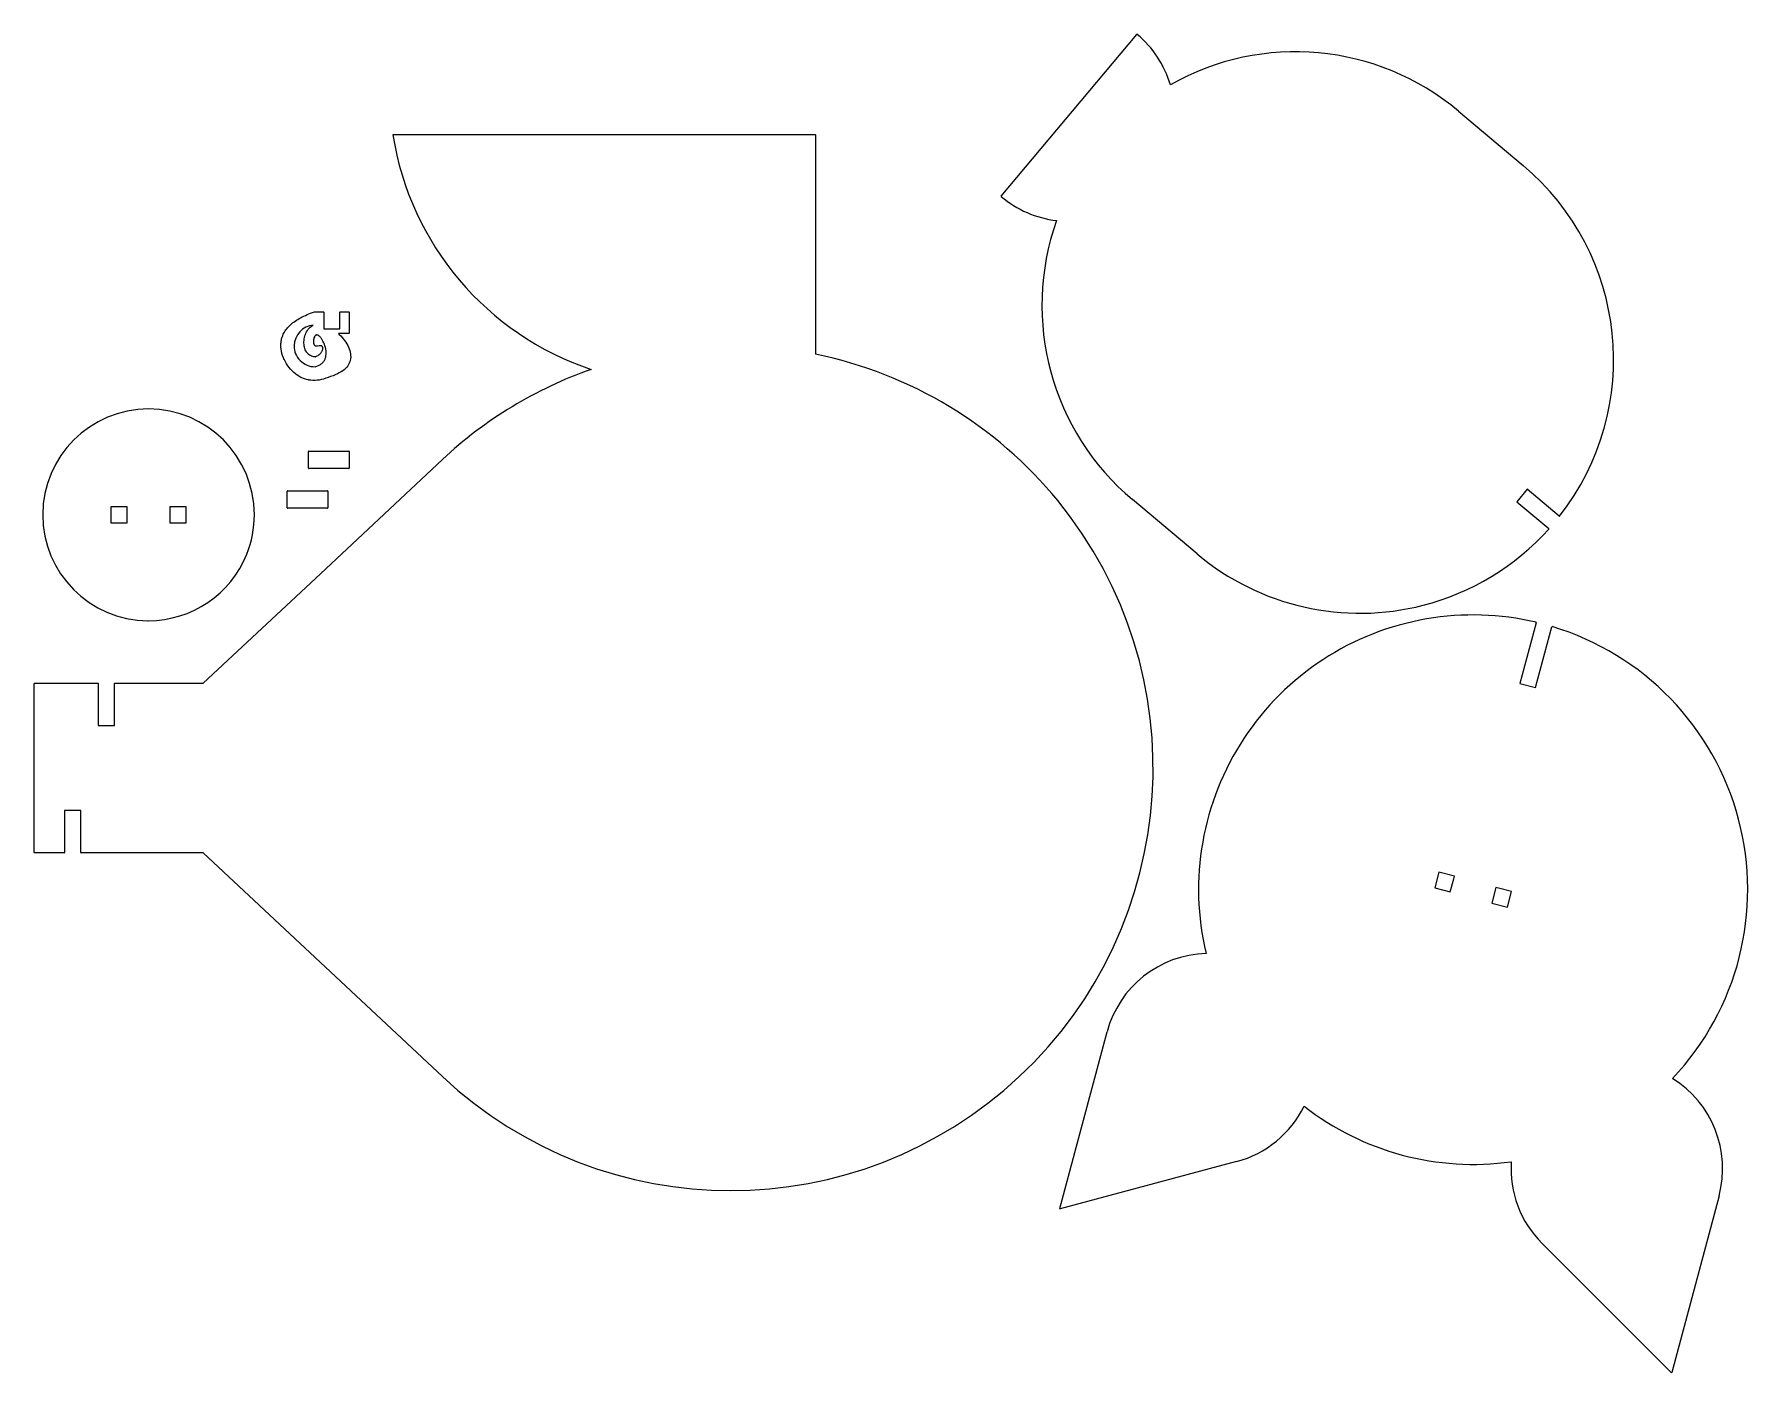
# Model space of a CAD drawing. Extents: x -203 to 203, y 1 to 318.
import ezdxf

# ---------------------------------------------------------------- set-up
doc = ezdxf.new("R2010")
doc.units = 0

msp = doc.modelspace()

# ---------------------------------------------------------------- linework, layer by layer
at = {"layer": '1', "color": 1}
for p, q in [((26.093, 279.684), (58.233, 317.987)), ((134.466, 299.813), (149.786, 286.957)), ((-117.959, 294.25), (-17.959, 294.25)), ((-17.879, 294.17), (-17.879, 242.215)), ((-137.962, 251.761), (-137.536, 251.927)), ((-137.536, 251.927), (-137.535, 251.927)), ((-137.535, 251.927), (-137.096, 252.088)), ((-137.096, 252.088), (-137.094, 252.089)), ((-137.094, 252.089), (-136.642, 252.246)), ((-136.616, 252.25), (-134.525, 252.25)), ((-134.445, 252.17), (-134.445, 248.25)), ((-130.605, 248.25), (-130.605, 252.17)), ((-130.525, 252.25), (-128.525, 252.25)), ((-128.445, 252.17), (-128.445, 247.17)), ((-143.741, 247.468), (-143.583, 247.722)), ((-143.583, 247.722), (-143.581, 247.725)), ((-143.581, 247.725), (-143.409, 247.976)), ((-143.409, 247.976), (-143.407, 247.979)), ((-143.407, 247.979), (-143.221, 248.225)), ((-143.221, 248.225), (-143.219, 248.228)), ((-143.219, 248.228), (-143.02, 248.47)), ((-143.02, 248.47), (-143.017, 248.472)), ((-143.017, 248.472), (-142.803, 248.71)), ((-142.803, 248.71), (-142.801, 248.713)), ((-142.801, 248.713), (-142.575, 248.946)), ((-142.575, 248.946), (-142.573, 248.948)), ((-142.573, 248.948), (-142.332, 249.177)), ((-142.332, 249.177), (-142.33, 249.179)), ((-142.33, 249.179), (-142.076, 249.404)), ((-142.076, 249.404), (-142.074, 249.406)), ((-142.074, 249.406), (-141.807, 249.626)), ((-141.807, 249.626), (-141.805, 249.627)), ((-141.805, 249.627), (-141.524, 249.843)), ((-141.524, 249.843), (-141.522, 249.845)), ((-141.522, 249.845), (-141.227, 250.056)), ((-141.227, 250.056), (-141.224, 250.057)), ((-141.224, 250.057), (-140.916, 250.264)), ((-140.916, 250.264), (-140.915, 250.265)), ((-140.915, 250.265), (-140.594, 250.467)), ((-140.594, 250.467), (-140.592, 250.468)), ((-140.592, 250.468), (-140.258, 250.666)), ((-140.258, 250.666), (-140.256, 250.667)), ((-140.256, 250.667), (-139.908, 250.86)), ((-139.908, 250.86), (-139.906, 250.861)), ((-139.906, 250.861), (-139.545, 251.049)), ((-139.545, 251.049), (-139.543, 251.05)), ((-139.543, 251.05), (-139.169, 251.234)), ((-139.169, 251.234), (-139.168, 251.235)), ((-139.168, 251.235), (-138.781, 251.414)), ((-138.781, 251.414), (-138.779, 251.414)), ((-138.779, 251.414), (-138.379, 251.589)), ((-138.497, 247.546), (-138.322, 247.842)), ((-138.379, 251.589), (-138.377, 251.59)), ((-138.377, 251.59), (-137.963, 251.76)), ((-138.322, 247.842), (-138.318, 247.847)), ((-138.318, 247.847), (-138.121, 248.123)), ((-138.121, 248.123), (-138.116, 248.129)), ((-138.116, 248.129), (-137.896, 248.383)), ((-137.963, 251.76), (-137.962, 251.761)), ((-137.896, 248.383), (-137.891, 248.389)), ((-137.891, 248.389), (-137.651, 248.618)), ((-137.651, 248.618), (-137.645, 248.624)), ((-137.645, 248.624), (-137.383, 248.824)), ((-137.383, 248.824), (-137.375, 248.829)), ((-137.375, 248.829), (-137.093, 248.998)), ((-137.093, 248.998), (-137.085, 249.002)), ((-137.085, 249.002), (-136.928, 249.074)), ((-134.445, 248.25), (-130.605, 248.25)), ((-144.596, 244.48), (-144.585, 244.733)), ((-144.596, 244.476), (-144.596, 244.48)), ((-144.588, 243.966), (-144.596, 244.476)), ((-144.588, 243.96), (-144.588, 243.966)), ((-144.541, 243.448), (-144.588, 243.96)), ((-144.585, 244.737), (-144.564, 244.989)), ((-144.585, 244.733), (-144.585, 244.737)), ((-144.564, 244.989), (-144.563, 244.992)), ((-144.563, 244.992), (-144.526, 245.276)), ((-144.526, 245.28), (-144.477, 245.56)), ((-144.526, 245.276), (-144.526, 245.28)), ((-144.477, 245.56), (-144.476, 245.564)), ((-144.476, 245.564), (-144.413, 245.843)), ((-144.413, 245.843), (-144.412, 245.846)), ((-144.412, 245.846), (-144.336, 246.121)), ((-144.336, 246.121), (-144.335, 246.125)), ((-144.335, 246.125), (-144.245, 246.397)), ((-144.245, 246.397), (-144.244, 246.401)), ((-144.244, 246.401), (-144.14, 246.67)), ((-144.14, 246.67), (-144.138, 246.673)), ((-144.138, 246.673), (-144.021, 246.938)), ((-144.021, 246.938), (-144.02, 246.942)), ((-144.02, 246.942), (-143.89, 247.204)), ((-143.89, 247.204), (-143.888, 247.207)), ((-143.888, 247.207), (-143.743, 247.465)), ((-143.743, 247.465), (-143.741, 247.468)), ((-139.123, 244.822), (-139.121, 245.158)), ((-139.123, 244.818), (-139.123, 244.822)), ((-139.105, 244.491), (-139.123, 244.818)), ((-139.121, 245.163), (-139.099, 245.504)), ((-139.121, 245.158), (-139.121, 245.163)), ((-139.104, 244.485), (-139.105, 244.491)), ((-139.065, 244.169), (-139.104, 244.485)), ((-139.099, 245.504), (-139.098, 245.509)), ((-139.098, 245.509), (-139.054, 245.854)), ((-139.065, 244.164), (-139.065, 244.169)), ((-139.006, 243.861), (-139.065, 244.164)), ((-139.054, 245.859), (-138.988, 246.205)), ((-139.054, 245.854), (-139.054, 245.859)), ((-139.004, 243.855), (-139.006, 243.861)), ((-138.925, 243.568), (-139.004, 243.855)), ((-138.988, 246.205), (-138.987, 246.21)), ((-138.987, 246.21), (-138.9, 246.551)), ((-138.9, 246.551), (-138.898, 246.556)), ((-138.898, 246.556), (-138.789, 246.892)), ((-138.789, 246.892), (-138.787, 246.897)), ((-138.787, 246.897), (-138.656, 247.222)), ((-138.656, 247.222), (-138.654, 247.227)), ((-138.654, 247.227), (-138.5, 247.54)), ((-138.5, 247.54), (-138.497, 247.546)), ((-136.858, 245.614), (-136.876, 245.349)), ((-136.876, 245.349), (-136.868, 245.09)), ((-136.868, 245.09), (-136.835, 244.851)), ((-136.816, 245.875), (-136.858, 245.614)), ((-136.835, 244.851), (-136.776, 244.638)), ((-136.749, 246.121), (-136.816, 245.875)), ((-136.776, 244.638), (-136.74, 244.548)), ((-136.658, 246.34), (-136.749, 246.121)), ((-136.74, 244.548), (-136.699, 244.466)), ((-136.699, 244.466), (-136.652, 244.394)), ((-136.606, 246.435), (-136.658, 246.34)), ((-136.652, 244.394), (-136.603, 244.334)), ((-136.549, 246.52), (-136.606, 246.435)), ((-136.603, 244.334), (-136.549, 244.284)), ((-136.487, 246.594), (-136.549, 246.52)), ((-136.549, 244.284), (-136.492, 244.244)), ((-136.492, 244.244), (-136.432, 244.214)), ((-136.423, 246.655), (-136.487, 246.594)), ((-136.432, 244.214), (-136.37, 244.192)), ((-136.355, 246.705), (-136.423, 246.655)), ((-136.37, 244.192), (-136.226, 244.17)), ((-136.284, 246.742), (-136.355, 246.705)), ((-136.211, 246.767), (-136.284, 246.742)), ((-136.226, 244.17), (-136.071, 244.178)), ((-136.135, 246.78), (-136.211, 246.767)), ((-136.054, 246.781), (-136.135, 246.78)), ((-136.071, 244.178), (-135.903, 244.206)), ((-135.97, 246.769), (-136.054, 246.781)), ((-135.882, 246.745), (-135.97, 246.769)), ((-135.903, 244.206), (-135.557, 244.283)), ((-135.79, 246.708), (-135.882, 246.745)), ((-135.695, 246.656), (-135.79, 246.708)), ((-135.597, 246.591), (-135.695, 246.656)), ((-135.497, 246.514), (-135.597, 246.591)), ((-135.557, 244.283), (-135.553, 244.284)), ((-135.553, 244.284), (-135.389, 244.31)), ((-135.396, 246.423), (-135.497, 246.514)), ((-135.295, 246.319), (-135.396, 246.423)), ((-135.378, 244.311), (-135.227, 244.314)), ((-135.193, 246.205), (-135.295, 246.319)), ((-135.212, 244.313), (-135.143, 244.302)), ((-135.092, 246.079), (-135.193, 246.205)), ((-135.133, 244.3), (-135.069, 244.281)), ((-134.993, 245.944), (-135.092, 246.079)), ((-135.058, 244.276), (-134.999, 244.248)), ((-134.798, 245.644), (-134.993, 245.944)), ((-134.985, 244.24), (-134.933, 244.201)), ((-134.923, 244.192), (-134.876, 244.143)), ((-134.867, 244.132), (-134.828, 244.072)), ((-134.822, 244.062), (-134.79, 243.993)), ((-134.613, 245.311), (-134.798, 245.644)), ((-134.786, 243.982), (-134.762, 243.902)), ((-134.762, 243.902), (-134.76, 243.893)), ((-134.76, 243.893), (-134.744, 243.805)), ((-134.744, 243.805), (-134.743, 243.798)), ((-134.743, 243.798), (-134.735, 243.7)), ((-134.735, 243.692), (-134.736, 243.587)), ((-134.735, 243.7), (-134.735, 243.692)), ((-134.442, 244.954), (-134.613, 245.311)), ((-134.288, 244.578), (-134.442, 244.954)), ((-134.154, 244.189), (-134.288, 244.578)), ((-134.043, 243.794), (-134.154, 244.189)), ((-133.958, 243.397), (-134.043, 243.794)), ((-128.525, 247.09), (-130.954, 247.09)), ((-130.954, 247.09), (-130.75, 246.898)), ((-130.75, 246.898), (-130.748, 246.896)), ((-130.748, 246.896), (-130.41, 246.551)), ((-130.41, 246.551), (-130.407, 246.548)), ((-130.407, 246.548), (-130.085, 246.189)), ((-130.085, 246.189), (-130.083, 246.187)), ((-130.083, 246.187), (-129.778, 245.818)), ((-129.778, 245.818), (-129.776, 245.815)), ((-129.776, 245.815), (-129.49, 245.437)), ((-129.49, 245.437), (-129.488, 245.434)), ((-129.488, 245.434), (-129.224, 245.049)), ((-129.224, 245.049), (-129.222, 245.046)), ((-129.222, 245.046), (-128.981, 244.655)), ((-128.981, 244.655), (-128.979, 244.652)), ((-128.979, 244.652), (-128.763, 244.259)), ((-128.763, 244.259), (-128.761, 244.255)), ((-128.761, 244.255), (-128.571, 243.861)), ((-128.571, 243.861), (-128.569, 243.856)), ((-128.569, 243.856), (-128.408, 243.462)), ((-144.54, 243.442), (-144.541, 243.448)), ((-144.457, 242.929), (-144.54, 243.442)), ((-144.456, 242.924), (-144.457, 242.929)), ((-144.336, 242.412), (-144.456, 242.924)), ((-144.335, 242.407), (-144.336, 242.412)), ((-144.182, 241.9), (-144.335, 242.407)), ((-144.18, 241.895), (-144.182, 241.9)), ((-143.994, 241.394), (-144.18, 241.895)), ((-143.992, 241.39), (-143.994, 241.394)), ((-143.776, 240.899), (-143.992, 241.39)), ((-143.774, 240.895), (-143.776, 240.899)), ((-143.529, 240.415), (-143.774, 240.895)), ((-143.527, 240.411), (-143.529, 240.415)), ((-143.255, 239.945), (-143.527, 240.411)), ((-143.253, 239.941), (-143.255, 239.945)), ((-142.957, 239.492), (-143.253, 239.941)), ((-138.923, 243.562), (-138.925, 243.568)), ((-138.825, 243.291), (-138.923, 243.562)), ((-138.822, 243.284), (-138.825, 243.291)), ((-138.704, 243.031), (-138.822, 243.284)), ((-138.701, 243.025), (-138.704, 243.031)), ((-138.565, 242.792), (-138.701, 243.025)), ((-138.561, 242.785), (-138.565, 242.792)), ((-138.405, 242.571), (-138.561, 242.785)), ((-138.4, 242.565), (-138.405, 242.571)), ((-138.226, 242.371), (-138.4, 242.565)), ((-138.219, 242.364), (-138.226, 242.371)), ((-138.026, 242.192), (-138.219, 242.364)), ((-138.02, 242.187), (-138.026, 242.192)), ((-137.809, 242.036), (-138.02, 242.187)), ((-137.801, 242.031), (-137.809, 242.036)), ((-137.572, 241.902), (-137.801, 242.031)), ((-137.565, 241.899), (-137.572, 241.902)), ((-137.317, 241.791), (-137.565, 241.899)), ((-137.31, 241.788), (-137.317, 241.791)), ((-137.043, 241.702), (-137.31, 241.788)), ((-137.036, 241.7), (-137.043, 241.702)), ((-136.752, 241.636), (-137.036, 241.7)), ((-136.745, 241.635), (-136.752, 241.636)), ((-136.442, 241.593), (-136.745, 241.635)), ((-136.217, 241.669), (-136.402, 241.597)), ((-136.212, 241.672), (-136.217, 241.669)), ((-136.039, 241.753), (-136.212, 241.672)), ((-136.034, 241.755), (-136.039, 241.753)), ((-135.872, 241.845), (-136.034, 241.755)), ((-135.868, 241.848), (-135.872, 241.845)), ((-135.718, 241.945), (-135.868, 241.848)), ((-135.713, 241.948), (-135.718, 241.945)), ((-135.574, 242.053), (-135.713, 241.948)), ((-135.704, 239.532), (-135.531, 239.616)), ((-135.569, 242.057), (-135.574, 242.053)), ((-135.442, 242.168), (-135.569, 242.057)), ((-135.531, 239.616), (-135.365, 239.707)), ((-135.438, 242.172), (-135.442, 242.168)), ((-135.322, 242.29), (-135.438, 242.172)), ((-135.365, 239.707), (-135.209, 239.803)), ((-135.318, 242.294), (-135.322, 242.29)), ((-135.213, 242.416), (-135.318, 242.294)), ((-135.21, 242.42), (-135.213, 242.416)), ((-135.117, 242.545), (-135.21, 242.42)), ((-135.209, 239.803), (-135.061, 239.905)), ((-135.113, 242.55), (-135.117, 242.545)), ((-135.031, 242.679), (-135.113, 242.55)), ((-135.061, 239.905), (-134.923, 240.012)), ((-135.029, 242.683), (-135.031, 242.679)), ((-134.958, 242.812), (-135.029, 242.683)), ((-134.956, 242.817), (-134.958, 242.812)), ((-134.895, 242.947), (-134.956, 242.817)), ((-134.923, 240.012), (-134.793, 240.125)), ((-134.892, 242.952), (-134.895, 242.947)), ((-134.842, 243.08), (-134.892, 242.952)), ((-134.841, 243.085), (-134.842, 243.08)), ((-134.801, 243.212), (-134.841, 243.085)), ((-134.799, 243.217), (-134.801, 243.212)), ((-134.769, 243.339), (-134.799, 243.217)), ((-134.793, 240.125), (-134.673, 240.243)), ((-134.768, 243.345), (-134.769, 243.339)), ((-134.748, 243.463), (-134.768, 243.345)), ((-134.747, 243.468), (-134.748, 243.463)), ((-134.736, 243.58), (-134.747, 243.468)), ((-134.736, 243.587), (-134.736, 243.58)), ((-134.673, 240.243), (-134.56, 240.366)), ((-134.56, 240.366), (-134.457, 240.495)), ((-134.457, 240.495), (-134.362, 240.629)), ((-134.362, 240.629), (-134.275, 240.769)), ((-134.275, 240.769), (-134.197, 240.914)), ((-134.197, 240.914), (-134.128, 241.064)), ((-134.128, 241.064), (-134.067, 241.217)), ((-134.067, 241.217), (-133.969, 241.543)), ((-133.969, 241.543), (-133.904, 241.886)), ((-133.9, 243.004), (-133.958, 243.397)), ((-133.904, 241.886), (-133.871, 242.246)), ((-133.87, 242.619), (-133.9, 243.004)), ((-133.871, 242.246), (-133.87, 242.619)), ((-128.553, 239.756), (-128.756, 239.442)), ((-128.549, 239.762), (-128.553, 239.756)), ((-128.381, 240.087), (-128.549, 239.762)), ((-128.408, 243.462), (-128.406, 243.458)), ((-128.406, 243.458), (-128.273, 243.067)), ((-128.378, 240.095), (-128.381, 240.087)), ((-128.246, 240.43), (-128.378, 240.095)), ((-128.273, 243.067), (-128.272, 243.061)), ((-128.272, 243.061), (-128.17, 242.672)), ((-128.243, 240.437), (-128.246, 240.43)), ((-128.146, 240.782), (-128.243, 240.437)), ((-128.17, 242.672), (-128.168, 242.667)), ((-128.168, 242.667), (-128.097, 242.284)), ((-128.144, 240.79), (-128.146, 240.782)), ((-128.081, 241.144), (-128.144, 240.79)), ((-128.097, 242.284), (-128.096, 242.277)), ((-128.096, 242.277), (-128.058, 241.9)), ((-128.08, 241.152), (-128.081, 241.144)), ((-128.052, 241.515), (-128.08, 241.152)), ((-128.058, 241.9), (-128.058, 241.893)), ((-128.058, 241.893), (-128.052, 241.522)), ((-128.052, 241.522), (-128.052, 241.515)), ((-142.954, 239.488), (-142.957, 239.492)), ((-142.634, 239.058), (-142.954, 239.488)), ((-142.632, 239.055), (-142.634, 239.058)), ((-142.292, 238.646), (-142.632, 239.055)), ((-142.288, 238.642), (-142.292, 238.646)), ((-141.928, 238.258), (-142.288, 238.642)), ((-141.925, 238.255), (-141.928, 238.258)), ((-141.548, 237.896), (-141.925, 238.255)), ((-141.545, 237.893), (-141.548, 237.896)), ((-141.152, 237.562), (-141.545, 237.893)), ((-141.148, 237.559), (-141.152, 237.562)), ((-140.74, 237.257), (-141.148, 237.559)), ((-140.735, 237.254), (-140.74, 237.257)), ((-140.314, 236.983), (-140.735, 237.254)), ((-140.31, 236.98), (-140.314, 236.983)), ((-139.877, 236.741), (-140.31, 236.98)), ((-139.872, 236.738), (-139.877, 236.741)), ((-139.428, 236.532), (-139.872, 236.738)), ((-139.422, 236.53), (-139.428, 236.532)), ((-138.967, 236.357), (-139.422, 236.53)), ((-138.962, 236.355), (-138.967, 236.357)), ((-138.499, 236.216), (-138.962, 236.355)), ((-138.493, 236.215), (-138.499, 236.216)), ((-138.02, 236.11), (-138.493, 236.215)), ((-138.015, 236.109), (-138.02, 236.11)), ((-137.535, 236.039), (-138.015, 236.109)), ((-137.529, 236.038), (-137.535, 236.039)), ((-137.04, 236.003), (-137.529, 236.038)), ((-137.034, 236.003), (-137.04, 236.003)), ((-136.539, 236.002), (-137.034, 236.003)), ((-136.534, 236.002), (-136.539, 236.002)), ((-136.454, 236.007), (-136.534, 236.002)), ((-136.482, 239.251), (-136.453, 239.259)), ((-136.031, 236.035), (-136.454, 236.007)), ((-136.453, 239.259), (-136.281, 239.31)), ((-136.281, 239.31), (-136.08, 239.378)), ((-136.08, 239.378), (-135.888, 239.452)), ((-136.025, 236.036), (-136.031, 236.035)), ((-135.515, 236.104), (-136.025, 236.036)), ((-135.888, 239.452), (-135.704, 239.532)), ((-135.511, 236.105), (-135.515, 236.104)), ((-134.994, 236.207), (-135.511, 236.105)), ((-134.989, 236.208), (-134.994, 236.207)), ((-134.466, 236.345), (-134.989, 236.208)), ((-134.461, 236.346), (-134.466, 236.345)), ((-133.932, 236.517), (-134.461, 236.346)), ((-133.929, 236.518), (-133.932, 236.517)), ((-133.394, 236.721), (-133.929, 236.518)), ((-132.8, 236.906), (-133.394, 236.721)), ((-132.798, 236.906), (-132.8, 236.906)), ((-132.236, 237.102), (-132.798, 236.906)), ((-132.232, 237.104), (-132.236, 237.102)), ((-131.707, 237.313), (-132.232, 237.104)), ((-131.704, 237.314), (-131.707, 237.313)), ((-131.214, 237.535), (-131.704, 237.314)), ((-131.211, 237.537), (-131.214, 237.535)), ((-130.757, 237.769), (-131.211, 237.537)), ((-130.753, 237.771), (-130.757, 237.769)), ((-130.335, 238.016), (-130.753, 237.771)), ((-130.33, 238.019), (-130.335, 238.016)), ((-129.948, 238.276), (-130.33, 238.019)), ((-129.944, 238.279), (-129.948, 238.276)), ((-129.597, 238.547), (-129.944, 238.279)), ((-129.592, 238.551), (-129.597, 238.547)), ((-129.282, 238.831), (-129.592, 238.551)), ((-129.278, 238.835), (-129.282, 238.831)), ((-129.003, 239.127), (-129.278, 238.835)), ((-128.998, 239.133), (-129.003, 239.127)), ((-128.76, 239.436), (-128.998, 239.133)), ((-128.756, 239.442), (-128.76, 239.436)), ((-138.039, 215.198), (-138.039, 219.198)), ((-137.959, 219.278), (-128.459, 219.278)), ((-135.241, 190.21), (-106.33, 217.256)), ((-128.379, 219.198), (-128.379, 215.198)), ((-136.459, 215.118), (-137.959, 215.118)), ((-128.459, 215.118), (-136.459, 215.118)), ((-143.118, 205.788), (-143.118, 209.788)), ((-143.038, 209.868), (-133.538, 209.868)), ((-133.458, 209.788), (-133.458, 205.788)), ((72.549, 194.91), (57.229, 207.766)), ((150.766, 210.213), (148.298, 207.272)), ((148.298, 207.272), (155.871, 200.917)), ((158.339, 203.859), (150.766, 210.213)), ((-181.039, 206.09), (-184.879, 206.09)), ((-184.879, 206.09), (-184.879, 202.25)), ((-181.039, 202.25), (-181.039, 206.09)), ((-170.281, 206.09), (-170.879, 206.09)), ((-170.879, 206.09), (-170.879, 202.25)), ((-167.039, 206.09), (-170.281, 206.09)), ((-167.039, 202.25), (-167.039, 206.09)), ((-133.538, 205.708), (-143.038, 205.708)), ((158.34, 203.859), (158.339, 203.859)), ((-184.879, 202.25), (-181.637, 202.25)), ((-181.637, 202.25), (-181.039, 202.25)), ((-170.879, 202.25), (-167.039, 202.25)), ((-162.991, 164.25), (-135.241, 190.21)), ((152.92, 178.615), (149.066, 164.234)), ((152.775, 163.24), (156.629, 177.622)), ((-203.039, 124.17), (-203.039, 164.17)), ((-202.959, 164.25), (-187.959, 164.25)), ((-187.879, 164.17), (-187.879, 154.25)), ((-184.039, 154.25), (-184.039, 164.17)), ((-183.959, 164.25), (-162.991, 164.25)), ((149.066, 164.234), (152.775, 163.24)), ((-187.879, 154.25), (-184.039, 154.25)), ((-192.039, 134.09), (-195.879, 134.09)), ((-195.879, 134.09), (-195.879, 124.17)), ((-192.039, 124.17), (-192.039, 134.09)), ((-195.959, 124.09), (-202.959, 124.09)), ((-162.991, 124.09), (-191.959, 124.09)), ((-106.33, 71.085), (-162.991, 124.09)), ((129.841, 119.526), (128.846, 115.818)), ((133.549, 118.532), (129.841, 119.526)), ((132.555, 114.823), (133.392, 117.945)), ((133.392, 117.945), (133.549, 118.532)), ((128.846, 115.818), (132.555, 114.823)), ((143.364, 115.903), (142.369, 112.194)), ((143.951, 115.746), (143.364, 115.903)), ((147.072, 114.909), (143.951, 115.746)), ((146.078, 111.2), (147.072, 114.909)), ((142.369, 112.194), (146.078, 111.2)), ((39.995, 39.844), (51.203, 81.669)), ((81.919, 50.953), (40.093, 39.746)), ((196.246, 42.805), (185.039, 0.979)), ((184.905, 0.943), (154.286, 31.562))]:
    msp.add_line(p, q, dxfattribs=at)
for centre, radius, start, end in [((58.294, 317.936), 0.08, 49.99853, 140.00028), ((42.224, 298.785), 25.08, 16.86104, 49.99963), ((95.848, 253.789), 60.08, 50.00027, 119.54042), ((-117.959, 294.17), 0.08, 90, -171.02453), ((-48.815, 305.079), 70.08, -171.03438, -108.50134), ((-17.959, 294.17), 0.08, 0, 90), ((111.168, 240.933), 60.08, -38.08928, 50.00031), ((26.154, 279.633), 0.08, 140.00028, -130.00043), ((42.224, 298.784), 25.08, -129.99882, -96.86169), ((95.847, 253.79), 60.08, 160.46014, -129.99989), ((-136.616, 252.17), 0.08, 90, 109.15029), ((-134.525, 252.17), 0.08, 0, 90), ((-130.525, 252.17), 0.08, 90, 180), ((-128.525, 252.17), 0.08, 0, 90), ((-136.525, 244.171), 4.92, 94.70321, 178.92555), ((-136.525, 244.17), 4.92, 178.92266, -89.49938), ((-135.376, 244.231), 0.08, 91.13658, 98.99876), ((-135.225, 244.234), 0.08, 80.93648, 91.13658), ((-135.156, 244.223), 0.08, 73.46614, 80.93476), ((-135.092, 244.204), 0.08, 64.61276, 73.46614), ((-135.033, 244.176), 0.08, 53.13229, 64.61276), ((-134.981, 244.137), 0.08, 43.81005, 53.13229), ((-134.934, 244.088), 0.08, 33.0202, 43.80217), ((-134.895, 244.028), 0.08, 24.87893, 33.0202), ((-134.863, 243.959), 0.08, 16.70343, 24.87893), ((-128.525, 247.17), 0.08, -90, 0), ((-136.431, 241.672), 0.08, -97.89363, -68.73026), ((-37.959, 144.17), 100.08, 39.27625, 78.42574), ((-37.959, 144.17), 100.081, 109.3096, 133.09089), ((-175.959, 204.17), 25.08, 0, 180), ((-137.959, 219.198), 0.08, 90, 180), ((-128.459, 219.198), 0.08, 0, 90), ((-137.959, 215.198), 0.08, 180, -90), ((-128.459, 215.198), 0.08, -90, 0), ((-143.038, 209.788), 0.08, 90, 180), ((-133.538, 209.788), 0.08, 0, 90), ((-37.959, 144.17), 100.08, -133.09084, 39.27626), ((-175.959, 204.17), 25.08, 179.99941, -90.36529), ((-175.959, 204.17), 25.08, -21.7967, 0), ((-143.038, 205.788), 0.08, 180, -90), ((-133.538, 205.788), 0.08, -90, 0), ((158.391, 203.92), 0.08, -130.00147, -38.0897), ((111.168, 240.934), 60.08, -75.59495, -41.9101), ((155.82, 200.856), 0.08, -41.91491, 50.0069), ((-175.959, 204.17), 25.08, -90, -21.7967), ((111.168, 240.934), 60.08, -129.9998, -75.59495), ((-176.039, 204.17), 25.08, -90.18235, -89.81765), ((137.959, 115.363), 65.08, 99.74241, -166.56863), ((137.959, 115.363), 65.08, 76.76279, 99.74241), ((152.843, 178.636), 0.08, -15.00111, 76.76699), ((156.706, 177.601), 0.08, 73.22749, 164.99889), ((137.959, 115.363), 65.08, -43.43046, 73.23703), ((-202.959, 164.17), 0.08, 90, 180), ((-187.959, 164.17), 0.08, 0, 90), ((-183.959, 164.17), 0.08, 90, 180), ((-202.959, 124.17), 0.08, 180, -90), ((-195.959, 124.17), 0.08, -90, 0), ((-191.959, 124.17), 0.08, 180, -90), ((75.428, 75.178), 25.08, 91.75649, 164.99986), ((172.021, 49.297), 25.08, -15.0006, 58.24284), ((75.428, 75.178), 25.08, -75.00064, -26.30467), ((137.959, 115.363), 65.08, -127.97855, -82.02153), ((172.021, 49.297), 25.08, 176.30528, -134.99928), ((40.073, 39.823), 0.08, 164.9996, -74.9996), ((184.962, 1), 0.08, -135.0054, -15.00045)]:
    msp.add_arc(centre, radius, start, end, dxfattribs=at)

doc.saveas('drawing.dxf')
